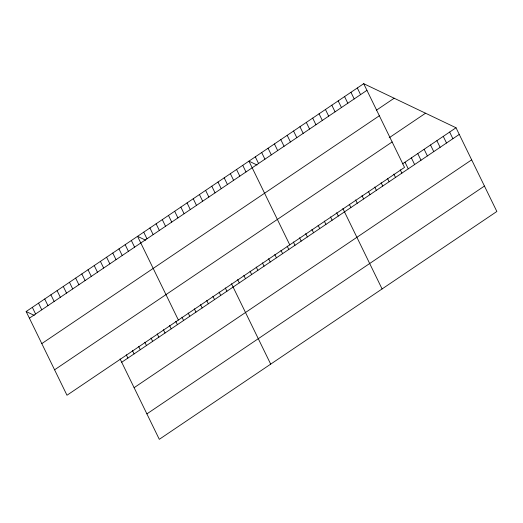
<?xml version="1.0" encoding="UTF-8"?>
<svg xmlns="http://www.w3.org/2000/svg" width="523" height="523" viewBox="0 0 523 523"><rect width="100%" height="100%" fill="white"/><g stroke="black" fill="none" stroke-linecap="round" stroke-linejoin="round"><path stroke-width="0.78" d="M363.701 83.68L404.534 167.399L66.983 395.238L26.15 311.518L363.701 83.68L456.017 127.762L496.85 211.482L159.299 439.32L120.087 358.928M29.393 318.174L366.95 90.329M376.312 110.275L394.165 98.226M41.801 343.604L379.352 115.76M389.21 137.745L425.552 113.21M54.582 369.807L392.132 141.962M402.462 163.908L456.017 127.762M121.709 362.256L459.259 134.411M134.11 387.687L471.668 159.842M146.891 413.889L484.448 186.044M257.061 165.026L248.935 161.143L289.768 244.862M145.669 240.214L137.542 236.331L178.376 320.05M26.15 311.518L34.276 315.402M449.643 132.064L452.885 138.713M443.262 136.366L446.511 143.021M436.888 140.674L440.131 147.323M430.514 144.976L433.757 151.624M424.14 149.277L427.383 155.932M417.759 153.579L421.008 160.234M411.385 157.887L414.628 164.536M405.011 162.189L408.254 168.837M400.258 169.818L401.88 173.146M357.327 87.982L360.569 94.63M393.878 174.12L395.499 177.447M350.953 92.283L354.195 98.932M387.504 178.428L389.125 181.749M344.572 96.585L347.821 103.24M381.13 182.73L382.751 186.057M338.198 100.893L341.441 107.542M374.749 187.031L376.37 190.359M331.824 105.195L335.066 111.844M368.375 191.34L369.996 194.661M325.45 109.497L328.692 116.152M362.001 195.641L363.622 198.969M319.069 113.805L322.312 120.453M355.62 199.943L357.248 203.27M312.695 118.106L315.938 124.755M349.246 204.251L350.868 207.572M306.321 122.408L309.564 129.063M342.872 208.553L382.084 288.944M299.941 126.716L303.19 133.365M336.681 212.73L338.303 216.058M293.566 131.018L296.809 137.667M330.497 216.908L332.118 220.229M287.192 135.32L290.435 141.975M324.306 221.085L325.927 224.406M280.812 139.628L284.061 146.277M318.115 225.263L319.736 228.584M274.438 143.93L277.68 150.578M311.93 229.44L313.552 232.761M268.064 148.231L271.306 154.886M305.739 233.618L307.361 236.939M261.69 152.539L264.932 159.188M299.555 237.795L301.176 241.116M255.309 156.841L258.558 163.49M293.364 241.972L294.985 245.294M287.173 246.143L288.794 249.471M242.744 165.32L245.993 171.969M280.988 250.321L282.61 253.648M236.559 169.498L239.802 176.146M274.797 254.498L276.419 257.826M230.368 173.675L233.611 180.324M268.613 258.676L270.234 262.003M224.184 177.853L227.427 184.501M262.422 262.853L264.043 266.181M217.993 182.03L221.236 188.679M256.231 267.031L257.852 270.358M211.802 186.208L215.051 192.856M250.046 271.208L251.668 274.536M205.617 190.385L208.86 197.034M243.855 275.386L245.477 278.713M199.426 194.563L202.669 201.211M237.664 279.563L239.292 282.891M193.242 198.74L196.485 205.389M231.48 283.741L270.692 364.132M187.051 202.917L190.294 209.566M225.289 287.918L226.91 291.246M180.86 207.095L184.103 213.744M219.104 292.096L220.726 295.423M174.675 211.272L177.918 217.921M212.913 296.273L214.535 299.601M168.484 215.45L171.727 222.098M206.722 300.45L208.344 303.778M162.293 219.621L165.543 226.276M200.538 304.628L202.159 307.949M156.109 223.798L159.352 230.453M194.347 308.805L195.968 312.126M149.918 227.976L153.161 234.631M188.162 312.983L189.784 316.304M143.733 232.153L146.976 238.808M181.971 317.16L183.593 320.481M175.78 321.338L177.402 324.659M131.351 240.508L134.601 247.163M169.596 325.515L171.217 328.836M125.167 244.686L128.41 251.341M163.405 329.693L165.026 333.014M118.976 248.863L122.219 255.512M157.22 333.864L158.842 337.191M112.791 253.04L116.034 259.689M151.029 338.041L152.651 341.369M106.6 257.218L109.843 263.867M144.838 342.219L146.46 345.546M100.409 261.395L103.659 268.044M138.654 346.396L140.275 349.724M94.225 265.573L97.468 272.221M132.463 350.573L134.084 353.901M88.034 269.75L91.277 276.399M126.272 354.751L127.9 358.078M81.85 273.928L85.092 280.576M75.658 278.105L78.901 284.754M69.467 282.283L72.71 288.931M63.283 286.46L66.526 293.109M57.092 290.638L60.335 297.286M50.901 294.815L54.15 301.464M44.717 298.993L47.959 305.641M38.525 303.163L41.768 309.819M32.341 307.341L35.584 313.996"/></g></svg>
